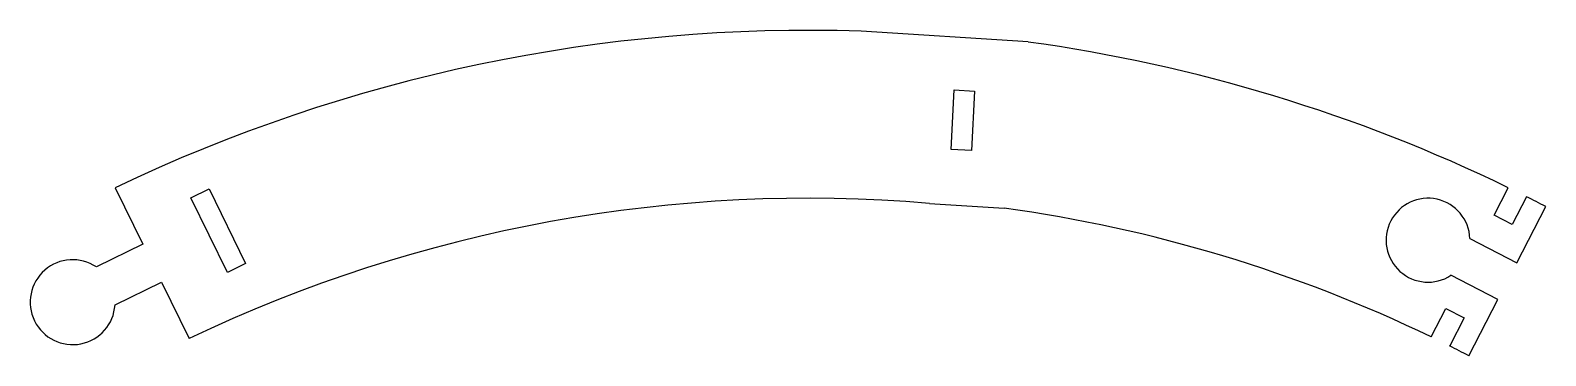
# Model space of a CAD drawing. Header units: millimetres. Extents: x -73 to 72, y -8 to 23.
import ezdxf

# ---------------------------------------------------------------- set-up
doc = ezdxf.new("R2010")
doc.units = ezdxf.units.MM
doc.layers.get('0').update_dxf_attribs({"linetype": 'CONTINUOUS'})

msp = doc.modelspace()

# ---------------------------------------------------------------- linework, layer by layer
for p, q in [((22.59, 21.96), (6.63, 22.99)), ((15.21, 11.69), (15.52, 17.37)), ((15.52, 17.37), (17.46, 17.27)), ((17.46, 17.27), (17.16, 11.59)), ((17.16, 11.59), (15.21, 11.69)), ((-64.72, 8.03), (-62.07, 2.64)), ((-57.5, 7.06), (-55.75, 7.92)), ((-55.75, 7.92), (-52.25, 0.78)), ((67.15, 5.41), (68.5, 8.03)), ((-54, -0.08), (-57.5, 7.06)), ((13.16, 6.53), (20.28, 6.07)), ((70.25, 7.17), (68.88, 4.51)), ((69.31, 0.86), (72.08, 6.24)), ((68.88, 4.51), (67.15, 5.41)), ((64.83, 3.17), (69.31, 0.86)), ((-62.07, 2.64), (-66.52, 0.45)), ((-52.25, 0.78), (-54, -0.08)), ((-64.74, -3.18), (-60.29, -1)), ((-60.29, -1), (-57.64, -6.38)), ((67.5, -2.65), (63.02, -0.34)), ((64.72, -8.03), (67.5, -2.65)), ((61.14, -6.24), (62.54, -3.53)), ((62.54, -3.53), (64.28, -4.42)), ((64.28, -4.42), (62.9, -7.1))]:
    msp.add_line(p, q)
for centre, radius, start, end in [((1.58, -130.52), 153.59, 88.1163, 115.5717), ((1.66, -129.73), 153.12, 64.1164, 82.1448), ((1.58, -130.52), 137.54, 85.1709, 115.5039), ((1.66, -129.73), 137.07, 64.2807, 82.193), ((60.83, 3.01), 4.01, 2.2512, -56.824), ((1.66, -129.73), 153.12, 62.6195, 63.3866), ((-68.79, -2.91), 4.06, 56.1023, -3.7977), ((1.66, -129.73), 137.07, 62.6085, 63.4654)]:
    msp.add_arc(centre, radius, start, end)

doc.saveas('drawing.dxf')
